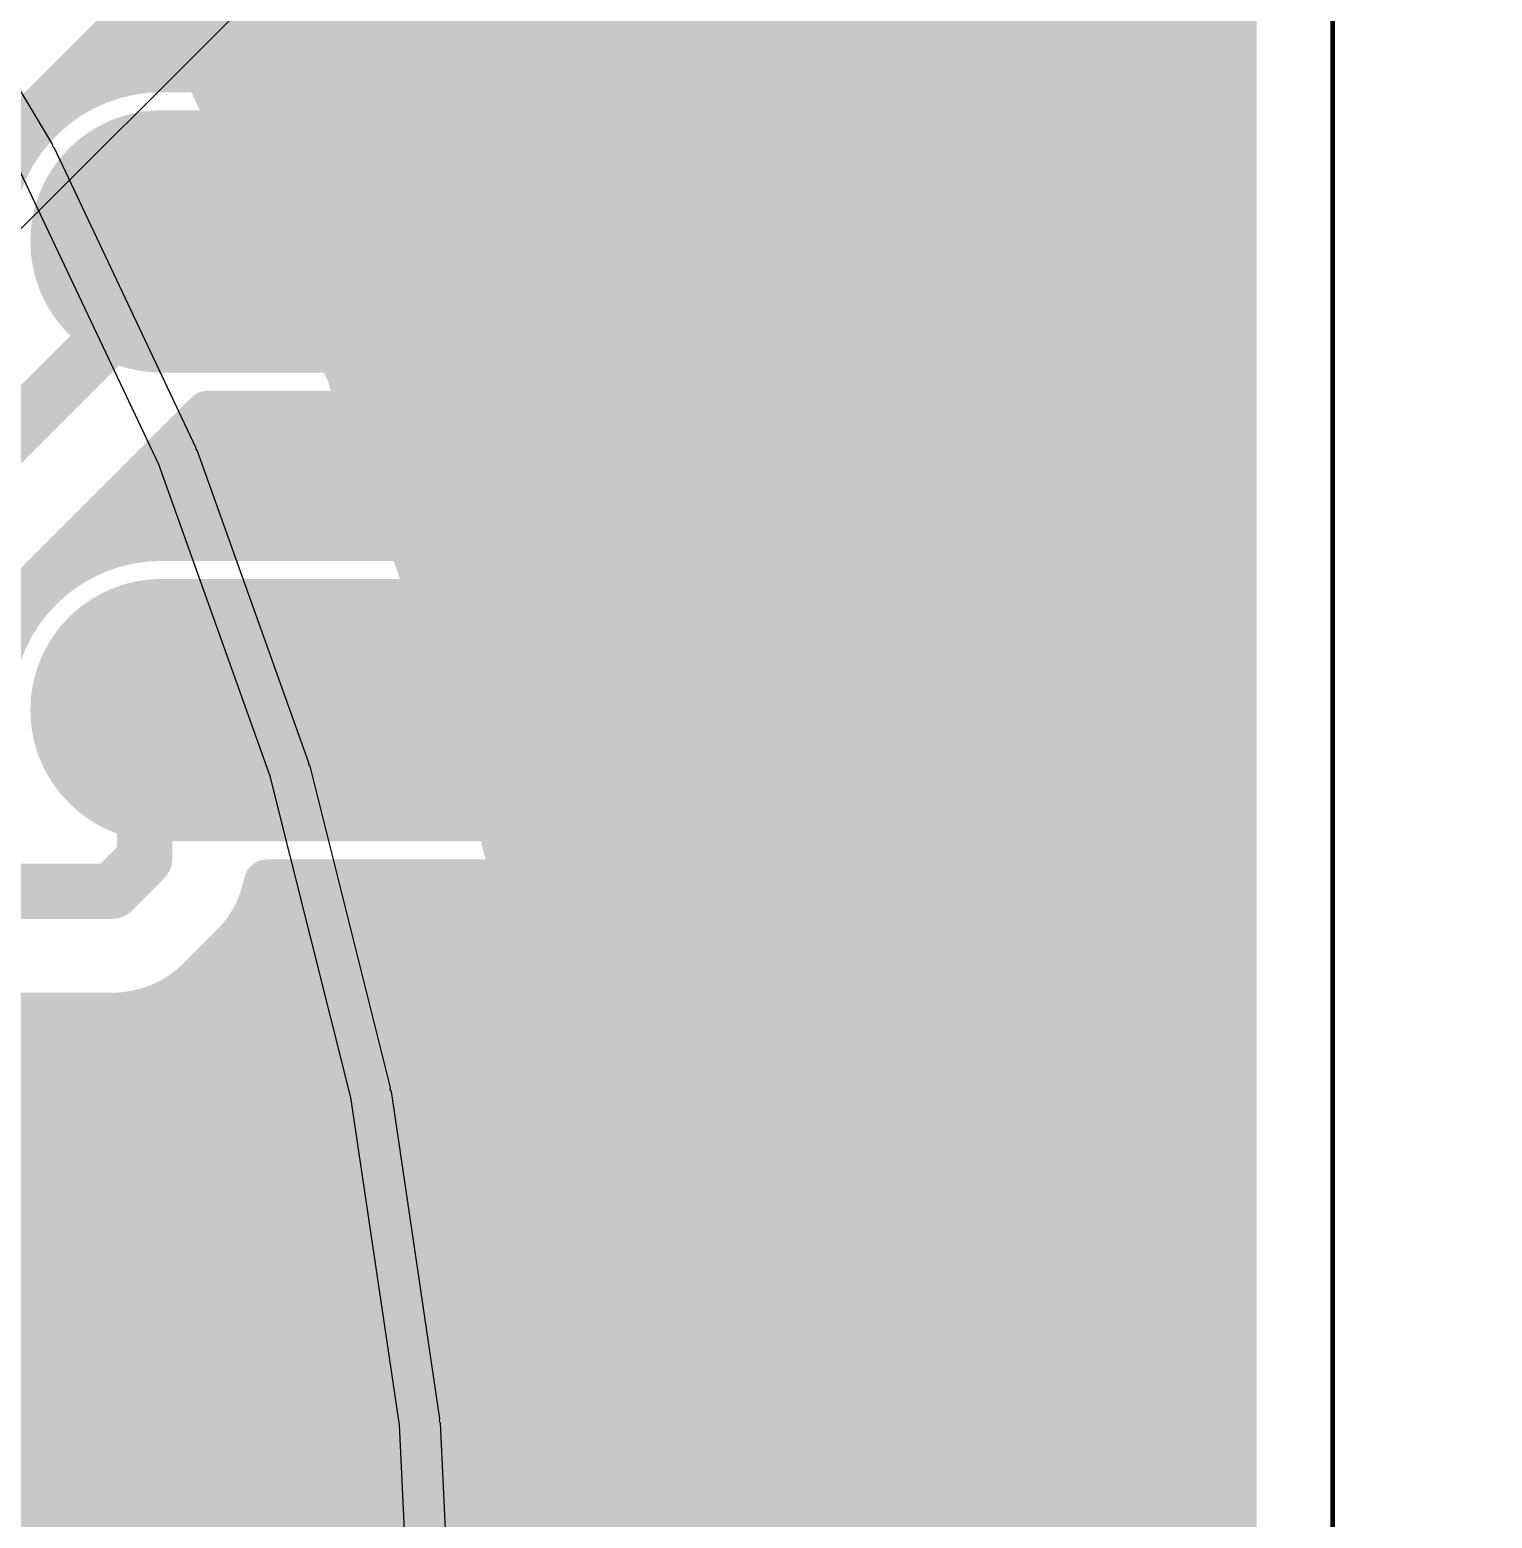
# Model space of a CAD drawing. Header units: inches. Extents: x 0 to 215, y 0 to 215.
# Drawn here: x 0.7678 to 0.9238, y 0.7901 to 0.9489 of the extents above; entities that cross this region are included whole.
import ezdxf

# ---------------------------------------------------------------- set-up
doc = ezdxf.new("R2010")
doc.units = ezdxf.units.IN
doc.header["$MEASUREMENT"] = 0
for name, color, linetype in [('BottomLayer', 5, 'Continuous'), ('BottomSolder', 6, 'Continuous'), ('KeepOutLayer', 6, 'Continuous'), ('TopLayer', 1, 'Continuous'), ('TopPaste', 8, 'Continuous'), ('TopSolder', 216, 'Continuous')]:
    doc.layers.add(name, color=color, linetype=linetype)

# ---------------------------------------------------------------- blocks, each defined once
blk = doc.blocks.new('SOIJ_8_L5_3_W5_3_P1_27_LS7_9_BL_8')
at = {"layer": 'TopLayer'}
h = blk.add_hatch(color=1, dxfattribs=at)
edge = h.paths.add_edge_path()
edge.add_arc((0.02568, 0.11282), 0.01199, 180, 360)
edge.add_line((0.03767, 0.11282), (0.03767, 0.16395))
edge.add_arc((0.02568, 0.16395), 0.01199, 0, 180)
edge.add_line((0.0137, 0.16395), (0.0137, 0.11282))
h = blk.add_hatch(color=1, dxfattribs=at)
edge = h.paths.add_edge_path()
edge.add_arc((0.07568, 0.11282), 0.01199, 180, 360)
edge.add_line((0.08767, 0.11282), (0.08767, 0.16395))
edge.add_arc((0.07568, 0.16395), 0.01199, 0, 180)
edge.add_line((0.0637, 0.16395), (0.0637, 0.11282))
at = {"layer": 'TopPaste'}
h = blk.add_hatch(color=8, dxfattribs=at)
edge = h.paths.add_edge_path()
edge.add_arc((0.02568, 0.11282), 0.01199, 180, 360)
edge.add_line((0.03767, 0.11282), (0.03767, 0.16395))
edge.add_arc((0.02568, 0.16395), 0.01199, 0, 180)
edge.add_line((0.0137, 0.16395), (0.0137, 0.11282))
h = blk.add_hatch(color=8, dxfattribs=at)
edge = h.paths.add_edge_path()
edge.add_arc((0.07568, 0.11282), 0.01199, 180, 360)
edge.add_line((0.08767, 0.11282), (0.08767, 0.16395))
edge.add_arc((0.07568, 0.16395), 0.01199, 0, 180)
edge.add_line((0.0637, 0.16395), (0.0637, 0.11282))
at = {"layer": 'TopSolder'}
h = blk.add_hatch(color=216, dxfattribs=at)
edge = h.paths.add_edge_path()
edge.add_arc((0.02568, 0.11282), 0.01399, 180, 360)
edge.add_line((0.03967, 0.11282), (0.03967, 0.16395))
edge.add_arc((0.02568, 0.16395), 0.01399, 0, 180)
edge.add_line((0.0117, 0.16395), (0.0117, 0.11282))
h = blk.add_hatch(color=216, dxfattribs=at)
edge = h.paths.add_edge_path()
edge.add_arc((0.07568, 0.11282), 0.01399, 180, 360)
edge.add_line((0.08967, 0.11282), (0.08967, 0.16395))
edge.add_arc((0.07568, 0.16395), 0.01399, 0, 180)
edge.add_line((0.0617, 0.16395), (0.0617, 0.11282))
blk = doc.blocks.new('FBP4L_L1_0_W1_0_P0_65_BL_EP_9')
at = {"layer": 'TopSolder'}
blk.add_line((-0.0183, 0.00539), (-214.57936, -214.39436), dxfattribs=at)
blk = doc.blocks.new('____73')
at = {"layer": 'BottomLayer'}
for p, q in [((0.33252, 0.21648), (0.31742, 0.24841)), ((0.34442, 0.18322), (0.33252, 0.21648)), ((0.353, 0.14896), (0.34442, 0.18322)), ((0.35819, 0.11402), (0.353, 0.14896)), ((0.35968, 0.08369), (0.35819, 0.11402))]:
    blk.add_line(p, q, dxfattribs=at)
at = {"layer": 'BottomSolder'}
for p, q in [((0.30299, 0.28094), (0.32115, 0.25064)), ((0.30299, 0.28094), (0.32115, 0.25064)), ((0.32115, 0.25064), (0.32118, 0.25042)), ((0.32115, 0.25064), (0.32118, 0.25042)), ((0.32118, 0.25042), (0.32135, 0.25026)), ((0.32118, 0.25042), (0.32135, 0.25026)), ((0.32135, 0.25026), (0.33645, 0.21833)), ((0.32135, 0.25026), (0.33645, 0.21833)), ((0.33645, 0.21833), (0.33646, 0.21811)), ((0.33645, 0.21833), (0.33646, 0.21811)), ((0.33646, 0.21811), (0.33661, 0.21794)), ((0.33646, 0.21811), (0.33661, 0.21794)), ((0.33661, 0.21794), (0.34851, 0.18468)), ((0.33661, 0.21794), (0.34851, 0.18468)), ((0.34851, 0.18468), (0.3485, 0.18446)), ((0.34851, 0.18468), (0.3485, 0.18446)), ((0.3485, 0.18446), (0.34864, 0.18428)), ((0.3485, 0.18446), (0.34864, 0.18428)), ((0.34864, 0.18428), (0.35722, 0.15001)), ((0.34864, 0.18428), (0.35722, 0.15001)), ((0.35722, 0.15001), (0.35719, 0.14979)), ((0.35722, 0.15001), (0.35719, 0.14979)), ((0.35719, 0.14979), (0.3573, 0.14959)), ((0.35719, 0.14979), (0.3573, 0.14959)), ((0.3573, 0.14959), (0.36249, 0.11466)), ((0.3573, 0.14959), (0.36249, 0.11466)), ((0.36249, 0.11466), (0.36243, 0.11444)), ((0.36249, 0.11466), (0.36243, 0.11444)), ((0.36243, 0.11444), (0.36253, 0.11423)), ((0.36243, 0.11444), (0.36253, 0.11423)), ((0.36253, 0.11423), (0.36402, 0.08391)), ((0.36253, 0.11423), (0.36402, 0.08391))]:
    blk.add_line(p, q, dxfattribs=at)

msp = doc.modelspace()

# ---------------------------------------------------------------- linework, layer by layer
at = {"layer": 'BottomLayer'}
for points in [[(0.89614, 0.01087, 0.005, 0.005, 0), (0.89614, 1.36763, 0.005, 0.005, 0)], [(0.76766, 0.97638, 0.005, 0.005, 0), (0.78582, 0.94608, 0.005, 0.005, 0)], [(0.78485, 0.94771, 0.005, 0.005, 0), (0.89614, 0.94771, 0.005, 0.005, 0)], [(0.78687, 0.94412, 0.005, 0.005, 0), (0.80197, 0.91219, 0.005, 0.005, 0)], [(0.78707, 0.94369, 0.005, 0.005, 0), (0.89614, 0.94369, 0.005, 0.005, 0)], [(0.78897, 0.93967, 0.005, 0.005, 0), (0.89614, 0.93967, 0.005, 0.005, 0)], [(0.79087, 0.93566, 0.005, 0.005, 0), (0.89614, 0.93566, 0.005, 0.005, 0)], [(0.79277, 0.93164, 0.005, 0.005, 0), (0.89614, 0.93164, 0.005, 0.005, 0)], [(0.79467, 0.92763, 0.005, 0.005, 0), (0.89614, 0.92763, 0.005, 0.005, 0)], [(0.79657, 0.92361, 0.005, 0.005, 0), (0.89614, 0.92361, 0.005, 0.005, 0)], [(0.79847, 0.9196, 0.005, 0.005, 0), (0.89614, 0.9196, 0.005, 0.005, 0)], [(0.80037, 0.91558, 0.005, 0.005, 0), (0.89614, 0.91558, 0.005, 0.005, 0)], [(0.80213, 0.91156, 0.005, 0.005, 0), (0.89614, 0.91156, 0.005, 0.005, 0)], [(0.80282, 0.91014, 0.005, 0.005, 0), (0.81472, 0.87689, 0.005, 0.005, 0)], [(0.80375, 0.90755, 0.005, 0.005, 0), (0.89614, 0.90755, 0.005, 0.005, 0)], [(0.80519, 0.90353, 0.005, 0.005, 0), (0.89614, 0.90353, 0.005, 0.005, 0)], [(0.80662, 0.89952, 0.005, 0.005, 0), (0.89614, 0.89952, 0.005, 0.005, 0)], [(0.80806, 0.8955, 0.005, 0.005, 0), (0.89614, 0.8955, 0.005, 0.005, 0)], [(0.8095, 0.89149, 0.005, 0.005, 0), (0.89614, 0.89149, 0.005, 0.005, 0)], [(0.81093, 0.88747, 0.005, 0.005, 0), (0.89614, 0.88747, 0.005, 0.005, 0)], [(0.81237, 0.88345, 0.005, 0.005, 0), (0.89614, 0.88345, 0.005, 0.005, 0)], [(0.81381, 0.87944, 0.005, 0.005, 0), (0.89614, 0.87944, 0.005, 0.005, 0)], [(0.81505, 0.87542, 0.005, 0.005, 0), (0.89614, 0.87542, 0.005, 0.005, 0)], [(0.81536, 0.87476, 0.005, 0.005, 0), (0.82395, 0.8405, 0.005, 0.005, 0)], [(0.8162, 0.87141, 0.005, 0.005, 0), (0.89614, 0.87141, 0.005, 0.005, 0)], [(0.81721, 0.86739, 0.005, 0.005, 0), (0.89614, 0.86739, 0.005, 0.005, 0)], [(0.81822, 0.86338, 0.005, 0.005, 0), (0.89614, 0.86338, 0.005, 0.005, 0)], [(0.81922, 0.85936, 0.005, 0.005, 0), (0.89614, 0.85936, 0.005, 0.005, 0)], [(0.82023, 0.85534, 0.005, 0.005, 0), (0.89614, 0.85534, 0.005, 0.005, 0)], [(0.82123, 0.85133, 0.005, 0.005, 0), (0.89614, 0.85133, 0.005, 0.005, 0)], [(0.82224, 0.84731, 0.005, 0.005, 0), (0.89614, 0.84731, 0.005, 0.005, 0)], [(0.82325, 0.8433, 0.005, 0.005, 0), (0.89614, 0.8433, 0.005, 0.005, 0)], [(0.82404, 0.83928, 0.005, 0.005, 0), (0.89614, 0.83928, 0.005, 0.005, 0)], [(0.82438, 0.83832, 0.005, 0.005, 0), (0.82956, 0.80338, 0.005, 0.005, 0)], [(0.82483, 0.83527, 0.005, 0.005, 0), (0.89614, 0.83527, 0.005, 0.005, 0)], [(0.82543, 0.83125, 0.005, 0.005, 0), (0.89614, 0.83125, 0.005, 0.005, 0)], [(0.82602, 0.82723, 0.005, 0.005, 0), (0.89614, 0.82723, 0.005, 0.005, 0)], [(0.82662, 0.82322, 0.005, 0.005, 0), (0.89614, 0.82322, 0.005, 0.005, 0)], [(0.82722, 0.8192, 0.005, 0.005, 0), (0.89614, 0.8192, 0.005, 0.005, 0)], [(0.82781, 0.81519, 0.005, 0.005, 0), (0.89614, 0.81519, 0.005, 0.005, 0)], [(0.82841, 0.81117, 0.005, 0.005, 0), (0.89614, 0.81117, 0.005, 0.005, 0)], [(0.829, 0.80716, 0.005, 0.005, 0), (0.89614, 0.80716, 0.005, 0.005, 0)], [(0.82955, 0.80314, 0.005, 0.005, 0), (0.89614, 0.80314, 0.005, 0.005, 0)], [(0.82978, 0.80118, 0.005, 0.005, 0), (0.83127, 0.77085, 0.005, 0.005, 0)], [(0.82988, 0.79912, 0.005, 0.005, 0), (0.89614, 0.79912, 0.005, 0.005, 0)], [(0.83008, 0.79511, 0.005, 0.005, 0), (0.89614, 0.79511, 0.005, 0.005, 0)], [(0.83027, 0.79109, 0.005, 0.005, 0), (0.89614, 0.79109, 0.005, 0.005, 0)]]:
    msp.add_lwpolyline(points, format="xyseb", dxfattribs=at)
for points in [[(0.7836, 0.94771, 0.0025, 0.0025, 1), (0.7861, 0.94771, 0.0025, 0.0025, 1)], [(0.89489, 0.94771, 0.0025, 0.0025, 1), (0.89739, 0.94771, 0.0025, 0.0025, 1)], [(0.78457, 0.94608, 0.0025, 0.0025, 1), (0.78707, 0.94608, 0.0025, 0.0025, 1)], [(0.78562, 0.94412, 0.0025, 0.0025, 1), (0.78812, 0.94412, 0.0025, 0.0025, 1)], [(0.78582, 0.94369, 0.0025, 0.0025, 1), (0.78832, 0.94369, 0.0025, 0.0025, 1)], [(0.89489, 0.94369, 0.0025, 0.0025, 1), (0.89739, 0.94369, 0.0025, 0.0025, 1)], [(0.78772, 0.93967, 0.0025, 0.0025, 1), (0.79022, 0.93967, 0.0025, 0.0025, 1)], [(0.89489, 0.93967, 0.0025, 0.0025, 1), (0.89739, 0.93967, 0.0025, 0.0025, 1)], [(0.78962, 0.93566, 0.0025, 0.0025, 1), (0.79212, 0.93566, 0.0025, 0.0025, 1)], [(0.89489, 0.93566, 0.0025, 0.0025, 1), (0.89739, 0.93566, 0.0025, 0.0025, 1)], [(0.79152, 0.93164, 0.0025, 0.0025, 1), (0.79402, 0.93164, 0.0025, 0.0025, 1)], [(0.89489, 0.93164, 0.0025, 0.0025, 1), (0.89739, 0.93164, 0.0025, 0.0025, 1)], [(0.79342, 0.92763, 0.0025, 0.0025, 1), (0.79592, 0.92763, 0.0025, 0.0025, 1)], [(0.89489, 0.92763, 0.0025, 0.0025, 1), (0.89739, 0.92763, 0.0025, 0.0025, 1)], [(0.79532, 0.92361, 0.0025, 0.0025, 1), (0.79782, 0.92361, 0.0025, 0.0025, 1)], [(0.89489, 0.92361, 0.0025, 0.0025, 1), (0.89739, 0.92361, 0.0025, 0.0025, 1)], [(0.79722, 0.9196, 0.0025, 0.0025, 1), (0.79972, 0.9196, 0.0025, 0.0025, 1)], [(0.89489, 0.9196, 0.0025, 0.0025, 1), (0.89739, 0.9196, 0.0025, 0.0025, 1)], [(0.79912, 0.91558, 0.0025, 0.0025, 1), (0.80162, 0.91558, 0.0025, 0.0025, 1)], [(0.89489, 0.91558, 0.0025, 0.0025, 1), (0.89739, 0.91558, 0.0025, 0.0025, 1)], [(0.80072, 0.91219, 0.0025, 0.0025, 1), (0.80322, 0.91219, 0.0025, 0.0025, 1)], [(0.80088, 0.91156, 0.0025, 0.0025, 1), (0.80338, 0.91156, 0.0025, 0.0025, 1)], [(0.89489, 0.91156, 0.0025, 0.0025, 1), (0.89739, 0.91156, 0.0025, 0.0025, 1)], [(0.80157, 0.91014, 0.0025, 0.0025, 1), (0.80407, 0.91014, 0.0025, 0.0025, 1)], [(0.8025, 0.90755, 0.0025, 0.0025, 1), (0.805, 0.90755, 0.0025, 0.0025, 1)], [(0.89489, 0.90755, 0.0025, 0.0025, 1), (0.89739, 0.90755, 0.0025, 0.0025, 1)], [(0.80394, 0.90353, 0.0025, 0.0025, 1), (0.80644, 0.90353, 0.0025, 0.0025, 1)], [(0.89489, 0.90353, 0.0025, 0.0025, 1), (0.89739, 0.90353, 0.0025, 0.0025, 1)], [(0.80537, 0.89952, 0.0025, 0.0025, 1), (0.80787, 0.89952, 0.0025, 0.0025, 1)], [(0.89489, 0.89952, 0.0025, 0.0025, 1), (0.89739, 0.89952, 0.0025, 0.0025, 1)], [(0.80681, 0.8955, 0.0025, 0.0025, 1), (0.80931, 0.8955, 0.0025, 0.0025, 1)], [(0.89489, 0.8955, 0.0025, 0.0025, 1), (0.89739, 0.8955, 0.0025, 0.0025, 1)], [(0.80825, 0.89149, 0.0025, 0.0025, 1), (0.81075, 0.89149, 0.0025, 0.0025, 1)], [(0.89489, 0.89149, 0.0025, 0.0025, 1), (0.89739, 0.89149, 0.0025, 0.0025, 1)], [(0.80968, 0.88747, 0.0025, 0.0025, 1), (0.81218, 0.88747, 0.0025, 0.0025, 1)], [(0.89489, 0.88747, 0.0025, 0.0025, 1), (0.89739, 0.88747, 0.0025, 0.0025, 1)], [(0.81112, 0.88345, 0.0025, 0.0025, 1), (0.81362, 0.88345, 0.0025, 0.0025, 1)], [(0.89489, 0.88345, 0.0025, 0.0025, 1), (0.89739, 0.88345, 0.0025, 0.0025, 1)], [(0.81256, 0.87944, 0.0025, 0.0025, 1), (0.81506, 0.87944, 0.0025, 0.0025, 1)], [(0.89489, 0.87944, 0.0025, 0.0025, 1), (0.89739, 0.87944, 0.0025, 0.0025, 1)], [(0.81347, 0.87689, 0.0025, 0.0025, 1), (0.81597, 0.87689, 0.0025, 0.0025, 1)], [(0.8138, 0.87542, 0.0025, 0.0025, 1), (0.8163, 0.87542, 0.0025, 0.0025, 1)], [(0.81411, 0.87476, 0.0025, 0.0025, 1), (0.81661, 0.87476, 0.0025, 0.0025, 1)], [(0.89489, 0.87542, 0.0025, 0.0025, 1), (0.89739, 0.87542, 0.0025, 0.0025, 1)], [(0.81495, 0.87141, 0.0025, 0.0025, 1), (0.81745, 0.87141, 0.0025, 0.0025, 1)], [(0.89489, 0.87141, 0.0025, 0.0025, 1), (0.89739, 0.87141, 0.0025, 0.0025, 1)], [(0.81596, 0.86739, 0.0025, 0.0025, 1), (0.81846, 0.86739, 0.0025, 0.0025, 1)], [(0.89489, 0.86739, 0.0025, 0.0025, 1), (0.89739, 0.86739, 0.0025, 0.0025, 1)], [(0.81697, 0.86338, 0.0025, 0.0025, 1), (0.81947, 0.86338, 0.0025, 0.0025, 1)], [(0.89489, 0.86338, 0.0025, 0.0025, 1), (0.89739, 0.86338, 0.0025, 0.0025, 1)], [(0.81797, 0.85936, 0.0025, 0.0025, 1), (0.82047, 0.85936, 0.0025, 0.0025, 1)], [(0.89489, 0.85936, 0.0025, 0.0025, 1), (0.89739, 0.85936, 0.0025, 0.0025, 1)], [(0.81898, 0.85534, 0.0025, 0.0025, 1), (0.82148, 0.85534, 0.0025, 0.0025, 1)], [(0.89489, 0.85534, 0.0025, 0.0025, 1), (0.89739, 0.85534, 0.0025, 0.0025, 1)], [(0.81998, 0.85133, 0.0025, 0.0025, 1), (0.82248, 0.85133, 0.0025, 0.0025, 1)], [(0.89489, 0.85133, 0.0025, 0.0025, 1), (0.89739, 0.85133, 0.0025, 0.0025, 1)], [(0.82099, 0.84731, 0.0025, 0.0025, 1), (0.82349, 0.84731, 0.0025, 0.0025, 1)], [(0.89489, 0.84731, 0.0025, 0.0025, 1), (0.89739, 0.84731, 0.0025, 0.0025, 1)], [(0.822, 0.8433, 0.0025, 0.0025, 1), (0.8245, 0.8433, 0.0025, 0.0025, 1)], [(0.89489, 0.8433, 0.0025, 0.0025, 1), (0.89739, 0.8433, 0.0025, 0.0025, 1)], [(0.8227, 0.8405, 0.0025, 0.0025, 1), (0.8252, 0.8405, 0.0025, 0.0025, 1)], [(0.82279, 0.83928, 0.0025, 0.0025, 1), (0.82529, 0.83928, 0.0025, 0.0025, 1)], [(0.89489, 0.83928, 0.0025, 0.0025, 1), (0.89739, 0.83928, 0.0025, 0.0025, 1)], [(0.82313, 0.83832, 0.0025, 0.0025, 1), (0.82563, 0.83832, 0.0025, 0.0025, 1)], [(0.82358, 0.83527, 0.0025, 0.0025, 1), (0.82608, 0.83527, 0.0025, 0.0025, 1)], [(0.89489, 0.83527, 0.0025, 0.0025, 1), (0.89739, 0.83527, 0.0025, 0.0025, 1)], [(0.82418, 0.83125, 0.0025, 0.0025, 1), (0.82668, 0.83125, 0.0025, 0.0025, 1)], [(0.89489, 0.83125, 0.0025, 0.0025, 1), (0.89739, 0.83125, 0.0025, 0.0025, 1)], [(0.82477, 0.82723, 0.0025, 0.0025, 1), (0.82727, 0.82723, 0.0025, 0.0025, 1)], [(0.89489, 0.82723, 0.0025, 0.0025, 1), (0.89739, 0.82723, 0.0025, 0.0025, 1)], [(0.82537, 0.82322, 0.0025, 0.0025, 1), (0.82787, 0.82322, 0.0025, 0.0025, 1)], [(0.89489, 0.82322, 0.0025, 0.0025, 1), (0.89739, 0.82322, 0.0025, 0.0025, 1)], [(0.82597, 0.8192, 0.0025, 0.0025, 1), (0.82847, 0.8192, 0.0025, 0.0025, 1)], [(0.89489, 0.8192, 0.0025, 0.0025, 1), (0.89739, 0.8192, 0.0025, 0.0025, 1)], [(0.82656, 0.81519, 0.0025, 0.0025, 1), (0.82906, 0.81519, 0.0025, 0.0025, 1)], [(0.89489, 0.81519, 0.0025, 0.0025, 1), (0.89739, 0.81519, 0.0025, 0.0025, 1)], [(0.82716, 0.81117, 0.0025, 0.0025, 1), (0.82966, 0.81117, 0.0025, 0.0025, 1)], [(0.89489, 0.81117, 0.0025, 0.0025, 1), (0.89739, 0.81117, 0.0025, 0.0025, 1)], [(0.82775, 0.80716, 0.0025, 0.0025, 1), (0.83025, 0.80716, 0.0025, 0.0025, 1)], [(0.89489, 0.80716, 0.0025, 0.0025, 1), (0.89739, 0.80716, 0.0025, 0.0025, 1)], [(0.8283, 0.80314, 0.0025, 0.0025, 1), (0.8308, 0.80314, 0.0025, 0.0025, 1)], [(0.82831, 0.80338, 0.0025, 0.0025, 1), (0.83081, 0.80338, 0.0025, 0.0025, 1)], [(0.89489, 0.80314, 0.0025, 0.0025, 1), (0.89739, 0.80314, 0.0025, 0.0025, 1)], [(0.82853, 0.80118, 0.0025, 0.0025, 1), (0.83103, 0.80118, 0.0025, 0.0025, 1)], [(0.82863, 0.79912, 0.0025, 0.0025, 1), (0.83113, 0.79912, 0.0025, 0.0025, 1)], [(0.89489, 0.79912, 0.0025, 0.0025, 1), (0.89739, 0.79912, 0.0025, 0.0025, 1)], [(0.82883, 0.79511, 0.0025, 0.0025, 1), (0.83133, 0.79511, 0.0025, 0.0025, 1)], [(0.89489, 0.79511, 0.0025, 0.0025, 1), (0.89739, 0.79511, 0.0025, 0.0025, 1)], [(0.82902, 0.79109, 0.0025, 0.0025, 1), (0.83152, 0.79109, 0.0025, 0.0025, 1)], [(0.89489, 0.79109, 0.0025, 0.0025, 1), (0.89739, 0.79109, 0.0025, 0.0025, 1)]]:
    msp.add_lwpolyline(points, format="xyseb", close=True, dxfattribs=at)
at = {"layer": 'KeepOutLayer'}
msp.add_lwpolyline([(0.90676, 0.0003, 0.0005, 0.0005, 0), (0.90676, 1.37825, 0.0005, 0.0005, 0)], format="xyseb", dxfattribs=at)
at = {"layer": 'TopLayer'}
for points in [[(0.89614, 0.01087, 0.005, 0.005, 0), (0.89614, 1.36763, 0.005, 0.005, 0)], [(0.74104, 0.91251, 0.005, 0.005, 0), (0.78642, 0.95789, 0.005, 0.005, 0)], [(0.77624, 0.94771, 0.005, 0.005, 0), (0.89614, 0.94771, 0.005, 0.005, 0)], [(0.76377, 0.92262, 0.005, 0.005, -0.47468), (0.78182, 0.94474, 0.005, 0.005, 0)], [(0.78182, 0.94474, 0.005, 0.005, 0), (0.83295, 0.94474, 0.005, 0.005, 0)], [(0.83295, 0.94474, 0.005, 0.005, -0.414214), (0.85137, 0.92632, 0.005, 0.005, 0)], [(0.77222, 0.94369, 0.005, 0.005, 0), (0.77569, 0.94369, 0.005, 0.005, 0)], [(0.83908, 0.94369, 0.005, 0.005, 0), (0.89614, 0.94369, 0.005, 0.005, 0)], [(0.84564, 0.93967, 0.005, 0.005, 0), (0.89614, 0.93967, 0.005, 0.005, 0)], [(0.84883, 0.93566, 0.005, 0.005, 0), (0.89614, 0.93566, 0.005, 0.005, 0)], [(0.85059, 0.93164, 0.005, 0.005, 0), (0.89614, 0.93164, 0.005, 0.005, 0)], [(0.731, 0.871, 0.00591, 0.00591, 0), (0.78632, 0.92632, 0.00591, 0.00591, 0)], [(0.78632, 0.92632, 0.00591, 0.00591, 0), (0.80739, 0.92632, 0.00591, 0.00591, 0)], [(0.85132, 0.92763, 0.005, 0.005, 0), (0.89614, 0.92763, 0.005, 0.005, 0)], [(0.85137, 0.92632, 0.005, 0.005, -0.414214), (0.83295, 0.90789, 0.005, 0.005, 0)], [(0.85117, 0.92361, 0.005, 0.005, 0), (0.89614, 0.92361, 0.005, 0.005, 0)], [(0.8501, 0.9196, 0.005, 0.005, 0), (0.89614, 0.9196, 0.005, 0.005, 0)], [(0.84792, 0.91558, 0.005, 0.005, 0), (0.89614, 0.91558, 0.005, 0.005, 0)], [(0.84398, 0.91156, 0.005, 0.005, 0), (0.89614, 0.91156, 0.005, 0.005, 0)], [(0.74917, 0.87033, 0.005, 0.005, 0), (0.78674, 0.90789, 0.005, 0.005, 0)], [(0.78639, 0.90755, 0.005, 0.005, 0), (0.89614, 0.90755, 0.005, 0.005, 0)], [(0.78674, 0.90789, 0.005, 0.005, 0), (0.83295, 0.90789, 0.005, 0.005, 0)], [(0.78238, 0.90353, 0.005, 0.005, 0), (0.89614, 0.90353, 0.005, 0.005, 0)], [(0.77836, 0.89952, 0.005, 0.005, 0), (0.89614, 0.89952, 0.005, 0.005, 0)], [(0.7644, 0.87033, 0.005, 0.005, -0.514874), (0.78182, 0.89474, 0.005, 0.005, 0)], [(0.77435, 0.8955, 0.005, 0.005, 0), (0.89614, 0.8955, 0.005, 0.005, 0)], [(0.78182, 0.89474, 0.005, 0.005, 0), (0.83295, 0.89474, 0.005, 0.005, 0)], [(0.83295, 0.89474, 0.005, 0.005, -0.414214), (0.85137, 0.87632, 0.005, 0.005, 0)], [(0.84341, 0.89149, 0.005, 0.005, 0), (0.89614, 0.89149, 0.005, 0.005, 0)], [(0.84761, 0.88747, 0.005, 0.005, 0), (0.89614, 0.88747, 0.005, 0.005, 0)], [(0.84993, 0.88345, 0.005, 0.005, 0), (0.89614, 0.88345, 0.005, 0.005, 0)], [(0.85111, 0.87944, 0.005, 0.005, 0), (0.89614, 0.87944, 0.005, 0.005, 0)], [(0.78001, 0.86797, 0.00591, 0.00591, 0), (0.78836, 0.87632, 0.00591, 0.00591, 0)], [(0.78836, 0.87632, 0.00591, 0.00591, 0), (0.80739, 0.87632, 0.00591, 0.00591, 0)], [(0.85137, 0.87632, 0.005, 0.005, -0.414214), (0.83295, 0.85789, 0.005, 0.005, 0)], [(0.85135, 0.87542, 0.005, 0.005, 0), (0.89614, 0.87542, 0.005, 0.005, 0)], [(0.85071, 0.87141, 0.005, 0.005, 0), (0.89614, 0.87141, 0.005, 0.005, 0)], [(0.78001, 0.86046, 0.00591, 0.00591, 0), (0.78001, 0.86797, 0.00591, 0.00591, 0)], [(0.84907, 0.86739, 0.005, 0.005, 0), (0.89614, 0.86739, 0.005, 0.005, 0)], [(0.84606, 0.86338, 0.005, 0.005, 0), (0.89614, 0.86338, 0.005, 0.005, 0)], [(0.77655, 0.857, 0.00591, 0.00591, 0), (0.78001, 0.86046, 0.00591, 0.00591, 0)], [(0.84015, 0.85936, 0.005, 0.005, 0), (0.89614, 0.85936, 0.005, 0.005, 0)], [(0.666, 0.857, 0.00591, 0.00591, 0), (0.77655, 0.857, 0.00591, 0.00591, 0)], [(0.79309, 0.85789, 0.005, 0.005, -0.148962), (0.78944, 0.85104, 0.005, 0.005, 0)], [(0.79309, 0.85789, 0.005, 0.005, -0.148962), (0.78944, 0.85104, 0.005, 0.005, 0)], [(0.79309, 0.85789, 0.005, 0.005, 0), (0.83295, 0.85789, 0.005, 0.005, 0)], [(0.79232, 0.85534, 0.005, 0.005, 0), (0.89614, 0.85534, 0.005, 0.005, 0)], [(0.78598, 0.84758, 0.005, 0.005, 0), (0.78944, 0.85104, 0.005, 0.005, 0)], [(0.78972, 0.85133, 0.005, 0.005, 0), (0.89614, 0.85133, 0.005, 0.005, 0)], [(0.78598, 0.84758, 0.005, 0.005, -0.198912), (0.77655, 0.84367, 0.005, 0.005, 0)], [(0.78598, 0.84758, 0.005, 0.005, -0.198912), (0.77655, 0.84367, 0.005, 0.005, 0)], [(0.7857, 0.84731, 0.005, 0.005, 0), (0.89614, 0.84731, 0.005, 0.005, 0)], [(0.67114, 0.8433, 0.005, 0.005, 0), (0.89614, 0.8433, 0.005, 0.005, 0)], [(0.67152, 0.84367, 0.005, 0.005, 0), (0.77655, 0.84367, 0.005, 0.005, 0)], [(0.66713, 0.83928, 0.005, 0.005, 0), (0.89614, 0.83928, 0.005, 0.005, 0)], [(0.66504, 0.83527, 0.005, 0.005, 0), (0.89614, 0.83527, 0.005, 0.005, 0)], [(0.66395, 0.83125, 0.005, 0.005, 0), (0.89614, 0.83125, 0.005, 0.005, 0)], [(0.66173, 0.82723, 0.005, 0.005, 0), (0.89614, 0.82723, 0.005, 0.005, 0)], [(0.6577, 0.82322, 0.005, 0.005, 0), (0.89614, 0.82322, 0.005, 0.005, 0)], [(0.65147, 0.8192, 0.005, 0.005, 0), (0.89614, 0.8192, 0.005, 0.005, 0)], [(0.65548, 0.81519, 0.005, 0.005, 0), (0.89614, 0.81519, 0.005, 0.005, 0)], [(0.6595, 0.81117, 0.005, 0.005, 0), (0.89614, 0.81117, 0.005, 0.005, 0)], [(0.66351, 0.80716, 0.005, 0.005, 0), (0.89614, 0.80716, 0.005, 0.005, 0)], [(0.66753, 0.80314, 0.005, 0.005, 0), (0.89614, 0.80314, 0.005, 0.005, 0)], [(0.6923, 0.79912, 0.005, 0.005, 0), (0.89614, 0.79912, 0.005, 0.005, 0)], [(0.70013, 0.79511, 0.005, 0.005, 0), (0.89614, 0.79511, 0.005, 0.005, 0)], [(0.70295, 0.79109, 0.005, 0.005, 0), (0.89614, 0.79109, 0.005, 0.005, 0)]]:
    msp.add_lwpolyline(points, format="xyseb", dxfattribs=at)
for points in [[(0.77499, 0.94771, 0.0025, 0.0025, 1), (0.77749, 0.94771, 0.0025, 0.0025, 1)], [(0.89489, 0.94771, 0.0025, 0.0025, 1), (0.89739, 0.94771, 0.0025, 0.0025, 1)], [(0.78057, 0.94474, 0.0025, 0.0025, 1), (0.78307, 0.94474, 0.0025, 0.0025, 1)], [(0.78057, 0.94474, 0.0025, 0.0025, 1), (0.78307, 0.94474, 0.0025, 0.0025, 1)], [(0.8317, 0.94474, 0.0025, 0.0025, 1), (0.8342, 0.94474, 0.0025, 0.0025, 1)], [(0.8317, 0.94474, 0.0025, 0.0025, 1), (0.8342, 0.94474, 0.0025, 0.0025, 1)], [(0.77097, 0.94369, 0.0025, 0.0025, 1), (0.77347, 0.94369, 0.0025, 0.0025, 1)], [(0.77444, 0.94369, 0.0025, 0.0025, 1), (0.77694, 0.94369, 0.0025, 0.0025, 1)], [(0.83783, 0.94369, 0.0025, 0.0025, 1), (0.84033, 0.94369, 0.0025, 0.0025, 1)], [(0.89489, 0.94369, 0.0025, 0.0025, 1), (0.89739, 0.94369, 0.0025, 0.0025, 1)], [(0.84439, 0.93967, 0.0025, 0.0025, 1), (0.84689, 0.93967, 0.0025, 0.0025, 1)], [(0.89489, 0.93967, 0.0025, 0.0025, 1), (0.89739, 0.93967, 0.0025, 0.0025, 1)], [(0.84758, 0.93566, 0.0025, 0.0025, 1), (0.85008, 0.93566, 0.0025, 0.0025, 1)], [(0.89489, 0.93566, 0.0025, 0.0025, 1), (0.89739, 0.93566, 0.0025, 0.0025, 1)], [(0.84933, 0.93164, 0.0025, 0.0025, 1), (0.85184, 0.93164, 0.0025, 0.0025, 1)], [(0.89489, 0.93164, 0.0025, 0.0025, 1), (0.89739, 0.93164, 0.0025, 0.0025, 1)], [(0.78484, 0.92632, 0.00295, 0.00295, 1), (0.78779, 0.92632, 0.00295, 0.00295, 1)], [(0.78484, 0.92632, 0.00295, 0.00295, 1), (0.78779, 0.92632, 0.00295, 0.00295, 1)], [(0.80591, 0.92632, 0.00295, 0.00295, 1), (0.80886, 0.92632, 0.00295, 0.00295, 1)], [(0.85007, 0.92763, 0.0025, 0.0025, 1), (0.85257, 0.92763, 0.0025, 0.0025, 1)], [(0.89489, 0.92763, 0.0025, 0.0025, 1), (0.89739, 0.92763, 0.0025, 0.0025, 1)], [(0.85012, 0.92632, 0.0025, 0.0025, 1), (0.85262, 0.92632, 0.0025, 0.0025, 1)], [(0.85012, 0.92632, 0.0025, 0.0025, 1), (0.85262, 0.92632, 0.0025, 0.0025, 1)], [(0.84992, 0.92361, 0.0025, 0.0025, 1), (0.85242, 0.92361, 0.0025, 0.0025, 1)], [(0.89489, 0.92361, 0.0025, 0.0025, 1), (0.89739, 0.92361, 0.0025, 0.0025, 1)], [(0.84885, 0.9196, 0.0025, 0.0025, 1), (0.85135, 0.9196, 0.0025, 0.0025, 1)], [(0.89489, 0.9196, 0.0025, 0.0025, 1), (0.89739, 0.9196, 0.0025, 0.0025, 1)], [(0.84667, 0.91558, 0.0025, 0.0025, 1), (0.84917, 0.91558, 0.0025, 0.0025, 1)], [(0.89489, 0.91558, 0.0025, 0.0025, 1), (0.89739, 0.91558, 0.0025, 0.0025, 1)], [(0.84273, 0.91156, 0.0025, 0.0025, 1), (0.84523, 0.91156, 0.0025, 0.0025, 1)], [(0.89489, 0.91156, 0.0025, 0.0025, 1), (0.89739, 0.91156, 0.0025, 0.0025, 1)], [(0.78514, 0.90755, 0.0025, 0.0025, 1), (0.78765, 0.90755, 0.0025, 0.0025, 1)], [(0.78549, 0.90789, 0.0025, 0.0025, 1), (0.78799, 0.90789, 0.0025, 0.0025, 1)], [(0.78549, 0.90789, 0.0025, 0.0025, 1), (0.78799, 0.90789, 0.0025, 0.0025, 1)], [(0.8317, 0.90789, 0.0025, 0.0025, 1), (0.8342, 0.90789, 0.0025, 0.0025, 1)], [(0.8317, 0.90789, 0.0025, 0.0025, 1), (0.8342, 0.90789, 0.0025, 0.0025, 1)], [(0.89489, 0.90755, 0.0025, 0.0025, 1), (0.89739, 0.90755, 0.0025, 0.0025, 1)], [(0.78113, 0.90353, 0.0025, 0.0025, 1), (0.78363, 0.90353, 0.0025, 0.0025, 1)], [(0.89489, 0.90353, 0.0025, 0.0025, 1), (0.89739, 0.90353, 0.0025, 0.0025, 1)], [(0.77711, 0.89952, 0.0025, 0.0025, 1), (0.77961, 0.89952, 0.0025, 0.0025, 1)], [(0.89489, 0.89952, 0.0025, 0.0025, 1), (0.89739, 0.89952, 0.0025, 0.0025, 1)], [(0.7731, 0.8955, 0.0025, 0.0025, 1), (0.7756, 0.8955, 0.0025, 0.0025, 1)], [(0.78057, 0.89474, 0.0025, 0.0025, 1), (0.78307, 0.89474, 0.0025, 0.0025, 1)], [(0.78057, 0.89474, 0.0025, 0.0025, 1), (0.78307, 0.89474, 0.0025, 0.0025, 1)], [(0.8317, 0.89474, 0.0025, 0.0025, 1), (0.8342, 0.89474, 0.0025, 0.0025, 1)], [(0.8317, 0.89474, 0.0025, 0.0025, 1), (0.8342, 0.89474, 0.0025, 0.0025, 1)], [(0.89489, 0.8955, 0.0025, 0.0025, 1), (0.89739, 0.8955, 0.0025, 0.0025, 1)], [(0.84216, 0.89149, 0.0025, 0.0025, 1), (0.84466, 0.89149, 0.0025, 0.0025, 1)], [(0.89489, 0.89149, 0.0025, 0.0025, 1), (0.89739, 0.89149, 0.0025, 0.0025, 1)], [(0.84636, 0.88747, 0.0025, 0.0025, 1), (0.84886, 0.88747, 0.0025, 0.0025, 1)], [(0.89489, 0.88747, 0.0025, 0.0025, 1), (0.89739, 0.88747, 0.0025, 0.0025, 1)], [(0.84868, 0.88345, 0.0025, 0.0025, 1), (0.85118, 0.88345, 0.0025, 0.0025, 1)], [(0.89489, 0.88345, 0.0025, 0.0025, 1), (0.89739, 0.88345, 0.0025, 0.0025, 1)], [(0.84986, 0.87944, 0.0025, 0.0025, 1), (0.85236, 0.87944, 0.0025, 0.0025, 1)], [(0.89489, 0.87944, 0.0025, 0.0025, 1), (0.89739, 0.87944, 0.0025, 0.0025, 1)], [(0.78688, 0.87632, 0.00295, 0.00295, 1), (0.78984, 0.87632, 0.00295, 0.00295, 1)], [(0.78688, 0.87632, 0.00295, 0.00295, 1), (0.78984, 0.87632, 0.00295, 0.00295, 1)], [(0.80591, 0.87632, 0.00295, 0.00295, 1), (0.80886, 0.87632, 0.00295, 0.00295, 1)], [(0.85012, 0.87632, 0.0025, 0.0025, 1), (0.85262, 0.87632, 0.0025, 0.0025, 1)], [(0.85012, 0.87632, 0.0025, 0.0025, 1), (0.85262, 0.87632, 0.0025, 0.0025, 1)], [(0.8501, 0.87542, 0.0025, 0.0025, 1), (0.8526, 0.87542, 0.0025, 0.0025, 1)], [(0.89489, 0.87542, 0.0025, 0.0025, 1), (0.89739, 0.87542, 0.0025, 0.0025, 1)], [(0.84946, 0.87141, 0.0025, 0.0025, 1), (0.85196, 0.87141, 0.0025, 0.0025, 1)], [(0.89489, 0.87141, 0.0025, 0.0025, 1), (0.89739, 0.87141, 0.0025, 0.0025, 1)], [(0.77854, 0.86797, 0.00295, 0.00295, 1), (0.78149, 0.86797, 0.00295, 0.00295, 1)], [(0.77854, 0.86797, 0.00295, 0.00295, 1), (0.78149, 0.86797, 0.00295, 0.00295, 1)], [(0.84782, 0.86739, 0.0025, 0.0025, 1), (0.85032, 0.86739, 0.0025, 0.0025, 1)], [(0.89489, 0.86739, 0.0025, 0.0025, 1), (0.89739, 0.86739, 0.0025, 0.0025, 1)], [(0.84481, 0.86338, 0.0025, 0.0025, 1), (0.84731, 0.86338, 0.0025, 0.0025, 1)], [(0.89489, 0.86338, 0.0025, 0.0025, 1), (0.89739, 0.86338, 0.0025, 0.0025, 1)], [(0.77854, 0.86046, 0.00295, 0.00295, 1), (0.78149, 0.86046, 0.00295, 0.00295, 1)], [(0.77854, 0.86046, 0.00295, 0.00295, 1), (0.78149, 0.86046, 0.00295, 0.00295, 1)], [(0.8389, 0.85936, 0.0025, 0.0025, 1), (0.8414, 0.85936, 0.0025, 0.0025, 1)], [(0.89489, 0.85936, 0.0025, 0.0025, 1), (0.89739, 0.85936, 0.0025, 0.0025, 1)], [(0.77508, 0.857, 0.00295, 0.00295, 1), (0.77803, 0.857, 0.00295, 0.00295, 1)], [(0.77508, 0.857, 0.00295, 0.00295, 1), (0.77803, 0.857, 0.00295, 0.00295, 1)], [(0.79184, 0.85789, 0.0025, 0.0025, 1), (0.79434, 0.85789, 0.0025, 0.0025, 1)], [(0.79184, 0.85789, 0.0025, 0.0025, 1), (0.79434, 0.85789, 0.0025, 0.0025, 1)], [(0.79184, 0.85789, 0.0025, 0.0025, 1), (0.79434, 0.85789, 0.0025, 0.0025, 1)], [(0.8317, 0.85789, 0.0025, 0.0025, 1), (0.8342, 0.85789, 0.0025, 0.0025, 1)], [(0.8317, 0.85789, 0.0025, 0.0025, 1), (0.8342, 0.85789, 0.0025, 0.0025, 1)], [(0.79107, 0.85534, 0.0025, 0.0025, 1), (0.79357, 0.85534, 0.0025, 0.0025, 1)], [(0.89489, 0.85534, 0.0025, 0.0025, 1), (0.89739, 0.85534, 0.0025, 0.0025, 1)], [(0.78819, 0.85104, 0.0025, 0.0025, 1), (0.79069, 0.85104, 0.0025, 0.0025, 1)], [(0.78819, 0.85104, 0.0025, 0.0025, 1), (0.79069, 0.85104, 0.0025, 0.0025, 1)], [(0.78819, 0.85104, 0.0025, 0.0025, 1), (0.79069, 0.85104, 0.0025, 0.0025, 1)], [(0.78847, 0.85133, 0.0025, 0.0025, 1), (0.79097, 0.85133, 0.0025, 0.0025, 1)], [(0.89489, 0.85133, 0.0025, 0.0025, 1), (0.89739, 0.85133, 0.0025, 0.0025, 1)], [(0.78445, 0.84731, 0.0025, 0.0025, 1), (0.78695, 0.84731, 0.0025, 0.0025, 1)], [(0.78473, 0.84758, 0.0025, 0.0025, 1), (0.78723, 0.84758, 0.0025, 0.0025, 1)], [(0.78473, 0.84758, 0.0025, 0.0025, 1), (0.78723, 0.84758, 0.0025, 0.0025, 1)], [(0.78473, 0.84758, 0.0025, 0.0025, 1), (0.78723, 0.84758, 0.0025, 0.0025, 1)], [(0.89489, 0.84731, 0.0025, 0.0025, 1), (0.89739, 0.84731, 0.0025, 0.0025, 1)], [(0.7753, 0.84367, 0.0025, 0.0025, 1), (0.7778, 0.84367, 0.0025, 0.0025, 1)], [(0.7753, 0.84367, 0.0025, 0.0025, 1), (0.7778, 0.84367, 0.0025, 0.0025, 1)], [(0.7753, 0.84367, 0.0025, 0.0025, 1), (0.7778, 0.84367, 0.0025, 0.0025, 1)], [(0.89489, 0.8433, 0.0025, 0.0025, 1), (0.89739, 0.8433, 0.0025, 0.0025, 1)], [(0.89489, 0.83928, 0.0025, 0.0025, 1), (0.89739, 0.83928, 0.0025, 0.0025, 1)], [(0.89489, 0.83527, 0.0025, 0.0025, 1), (0.89739, 0.83527, 0.0025, 0.0025, 1)], [(0.89489, 0.83125, 0.0025, 0.0025, 1), (0.89739, 0.83125, 0.0025, 0.0025, 1)], [(0.89489, 0.82723, 0.0025, 0.0025, 1), (0.89739, 0.82723, 0.0025, 0.0025, 1)], [(0.89489, 0.82322, 0.0025, 0.0025, 1), (0.89739, 0.82322, 0.0025, 0.0025, 1)], [(0.89489, 0.8192, 0.0025, 0.0025, 1), (0.89739, 0.8192, 0.0025, 0.0025, 1)], [(0.89489, 0.81519, 0.0025, 0.0025, 1), (0.89739, 0.81519, 0.0025, 0.0025, 1)], [(0.89489, 0.81117, 0.0025, 0.0025, 1), (0.89739, 0.81117, 0.0025, 0.0025, 1)], [(0.89489, 0.80716, 0.0025, 0.0025, 1), (0.89739, 0.80716, 0.0025, 0.0025, 1)], [(0.89489, 0.80314, 0.0025, 0.0025, 1), (0.89739, 0.80314, 0.0025, 0.0025, 1)], [(0.89489, 0.79912, 0.0025, 0.0025, 1), (0.89739, 0.79912, 0.0025, 0.0025, 1)], [(0.89489, 0.79511, 0.0025, 0.0025, 1), (0.89739, 0.79511, 0.0025, 0.0025, 1)], [(0.89489, 0.79109, 0.0025, 0.0025, 1), (0.89739, 0.79109, 0.0025, 0.0025, 1)]]:
    msp.add_lwpolyline(points, format="xyseb", close=True, dxfattribs=at)

# ---------------------------------------------------------------- block references
msp.add_blockref('____73', (0.449, 0.68605))
for name, p, rotation in [('FBP4L_L1_0_W1_0_P0_65_BL_EP_9', (0.169, 0.354), 180), ('SOIJ_8_L5_3_W5_3_P1_27_LS7_9_BL_8', (0.669, 0.952), 270)]:
    msp.add_blockref(name, p, dxfattribs=dict(rotation=rotation))

doc.saveas('drawing.dxf')
